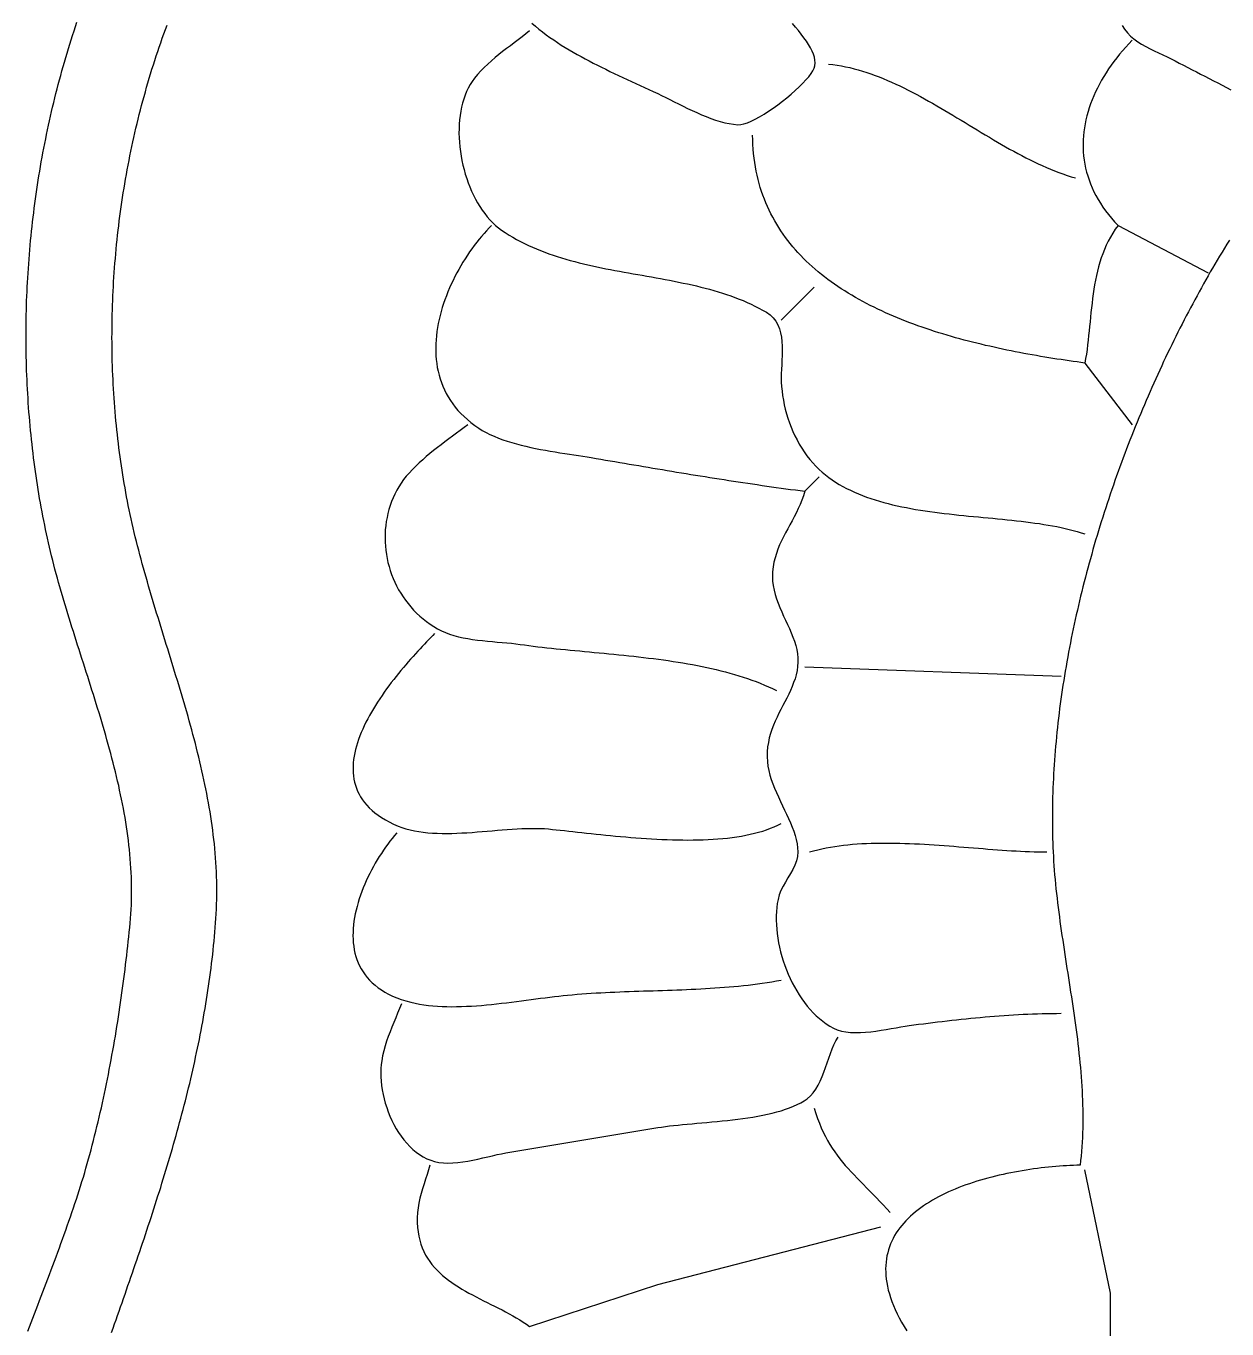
# Model space of a CAD drawing. Header units: millimetres. Extents: x 3 to 844, y 38 to 1106.
# Drawn here: x 28 to 281.1, y 461.8 to 736.3 of the extents above; entities that cross this region are included whole.
import ezdxf

# ---------------------------------------------------------------- set-up
doc = ezdxf.new("R2010")
doc.units = ezdxf.units.MM
doc.layers.add('0_0_0', color=3, linetype='Continuous')

msp = doc.modelspace()

# ---------------------------------------------------------------- linework, layer by layer
at = {"layer": '0_0_0'}
for points in [[(28.37, 461.35), (28.73, 462.27), (29.08, 463.19), (29.44, 464.11), (29.8, 465.03), (30.15, 465.95), (30.51, 466.87), (30.86, 467.79), (31.22, 468.71), (31.57, 469.63), (31.92, 470.56), (32.27, 471.48), (32.62, 472.4), (32.97, 473.33), (33.32, 474.26), (33.67, 475.18), (34.01, 476.11), (34.35, 477.04), (34.7, 477.97), (35.04, 478.9), (35.37, 479.83), (35.71, 480.76), (36.05, 481.7), (36.38, 482.63), (36.71, 483.57), (37.04, 484.51), (37.37, 485.45), (37.69, 486.39), (38.01, 487.33), (38.32, 488.24), (38.63, 489.16), (38.93, 490.08), (39.22, 491.01), (39.51, 491.94), (39.8, 492.88), (40.09, 493.82), (40.37, 494.77), (40.64, 495.72), (40.91, 496.68), (41.18, 497.64), (41.45, 498.61), (41.71, 499.57), (41.96, 500.55), (42.22, 501.52), (42.46, 502.5), (42.71, 503.49), (42.95, 504.47), (43.19, 505.46), (43.42, 506.45), (43.65, 507.44), (43.88, 508.44), (44.1, 509.44), (44.32, 510.44), (44.53, 511.44), (44.75, 512.44), (44.95, 513.45), (45.16, 514.45), (45.36, 515.46), (45.55, 516.47), (45.75, 517.48), (45.94, 518.49), (46.12, 519.5), (46.3, 520.51), (46.48, 521.52), (46.66, 522.53), (46.83, 523.54), (47, 524.56), (47.16, 525.57), (47.32, 526.57), (47.48, 527.58), (47.64, 528.59), (47.79, 529.6), (47.94, 530.6), (48.08, 531.61), (48.22, 532.61), (48.36, 533.61), (48.49, 534.61), (48.62, 535.6), (48.75, 536.6), (48.88, 537.59), (49, 538.58), (49.12, 539.56), (49.23, 540.54), (49.34, 541.52), (49.45, 542.5), (49.55, 543.47), (49.66, 544.44), (49.76, 545.41), (49.85, 546.37), (49.94, 547.33), (50.03, 548.3), (50.1, 549.26), (50.16, 550.23), (50.2, 551.2), (50.24, 552.17), (50.25, 553.14), (50.26, 554.11), (50.26, 555.07), (50.24, 556.04), (50.21, 557.01), (50.17, 557.98), (50.11, 558.94), (50.05, 559.91), (49.98, 560.88), (49.89, 561.85), (49.8, 562.81), (49.69, 563.78), (49.58, 564.74), (49.45, 565.71), (49.32, 566.67), (49.18, 567.64), (49.03, 568.6), (48.87, 569.57), (48.7, 570.53), (48.52, 571.5), (48.34, 572.46), (48.14, 573.42), (47.95, 574.39), (47.74, 575.35), (47.53, 576.31), (47.31, 577.27), (47.08, 578.23), (46.85, 579.2), (46.61, 580.16), (46.37, 581.12), (46.12, 582.08), (45.86, 583.03), (45.61, 583.99), (45.34, 584.95), (45.07, 585.91), (44.8, 586.87), (44.53, 587.82), (44.25, 588.78), (43.96, 589.74), (43.68, 590.69), (43.39, 591.65), (43.1, 592.6), (42.81, 593.56), (42.51, 594.51), (42.21, 595.46), (41.91, 596.42), (41.61, 597.37), (41.31, 598.32), (41.01, 599.27), (40.7, 600.22), (40.4, 601.17), (40.1, 602.12), (39.79, 603.07), (39.49, 604.01), (39.19, 604.96), (38.88, 605.91), (38.58, 606.85), (38.28, 607.8), (37.98, 608.74), (37.69, 609.68), (37.39, 610.63), (37.1, 611.57), (36.81, 612.51), (36.53, 613.45), (36.24, 614.39), (35.96, 615.33), (35.69, 616.27), (35.41, 617.21), (35.14, 618.15), (34.88, 619.08), (34.62, 620.02), (34.36, 620.95), (34.11, 621.89), (33.87, 622.82), (33.63, 623.75), (33.4, 624.68), (33.17, 625.61), (32.95, 626.54), (32.73, 627.47), (32.52, 628.4), (32.32, 629.33), (32.13, 630.26), (31.94, 631.19), (31.75, 632.13), (31.57, 633.06), (31.39, 634), (31.22, 634.94), (31.05, 635.88), (30.88, 636.82), (30.73, 637.77), (30.57, 638.72), (30.42, 639.66), (30.27, 640.61), (30.13, 641.56), (30, 642.51), (29.86, 643.47), (29.74, 644.42), (29.61, 645.38), (29.5, 646.34), (29.38, 647.29), (29.27, 648.25), (29.17, 649.21), (29.07, 650.18), (28.97, 651.14), (28.88, 652.1), (28.79, 653.07), (28.71, 654.03), (28.63, 655), (28.56, 655.97), (28.49, 656.94), (28.43, 657.91), (28.37, 658.88), (28.32, 659.85), (28.27, 660.82), (28.22, 661.79), (28.18, 662.77), (28.14, 663.74), (28.11, 664.71), (28.08, 665.69), (28.06, 666.66), (28.04, 667.64), (28.03, 668.62), (28.02, 669.6), (28.02, 670.57), (28.02, 671.55), (28.02, 672.53), (28.03, 673.51), (28.04, 674.49), (28.06, 675.47), (28.08, 676.45), (28.11, 677.43), (28.14, 678.41), (28.18, 679.39), (28.22, 680.37), (28.27, 681.35), (28.32, 682.33), (28.37, 683.31), (28.43, 684.29), (28.5, 685.27), (28.57, 686.25), (28.64, 687.23), (28.72, 688.2), (28.8, 689.18), (28.89, 690.16), (28.98, 691.14), (29.07, 692.12), (29.17, 693.1), (29.28, 694.08), (29.39, 695.05), (29.5, 696.03), (29.62, 697.01), (29.75, 697.98), (29.87, 698.96), (30.01, 699.93), (30.14, 700.91), (30.29, 701.88), (30.43, 702.85), (30.58, 703.83), (30.74, 704.8), (30.9, 705.77), (31.06, 706.74), (31.23, 707.71), (31.41, 708.68), (31.58, 709.64), (31.77, 710.61), (31.95, 711.58), (32.15, 712.54), (32.34, 713.5), (32.54, 714.47), (32.75, 715.43), (32.96, 716.39), (33.18, 717.35), (33.39, 718.3), (33.62, 719.26), (33.85, 720.22), (34.08, 721.17), (34.32, 722.12), (34.56, 723.07), (34.81, 724.02), (35.06, 724.97), (35.32, 725.92), (35.58, 726.86), (35.84, 727.81), (36.11, 728.75), (36.39, 729.69), (36.67, 730.63), (36.95, 731.57), (37.24, 732.5), (37.53, 733.44), (37.83, 734.37), (38.13, 735.3), (38.44, 736.23), (38.75, 737.15)], [(46.03, 461.09), (46.35, 461.99), (46.66, 462.88), (46.98, 463.78), (47.3, 464.67), (47.61, 465.57), (47.93, 466.47), (48.24, 467.36), (48.55, 468.26), (48.87, 469.15), (49.18, 470.05), (49.49, 470.95), (49.8, 471.84), (50.11, 472.74), (50.42, 473.64), (50.73, 474.53), (51.04, 475.43), (51.35, 476.33), (51.66, 477.23), (51.96, 478.13), (52.27, 479.03), (52.57, 479.93), (52.87, 480.83), (53.17, 481.73), (53.47, 482.63), (53.77, 483.53), (54.07, 484.43), (54.36, 485.33), (54.65, 486.23), (54.95, 487.14), (55.24, 488.04), (55.53, 488.94), (55.81, 489.85), (56.1, 490.75), (56.38, 491.66), (56.66, 492.56), (56.94, 493.47), (57.22, 494.38), (57.49, 495.29), (57.77, 496.19), (58.04, 497.1), (58.31, 498.01), (58.57, 498.92), (58.84, 499.83), (59.1, 500.74), (59.36, 501.65), (59.62, 502.57), (59.87, 503.48), (60.12, 504.39), (60.37, 505.31), (60.62, 506.22), (60.86, 507.14), (61.1, 508.05), (61.34, 508.97), (61.58, 509.89), (61.81, 510.81), (62.04, 511.73), (62.26, 512.65), (62.49, 513.57), (62.71, 514.49), (62.92, 515.41), (63.14, 516.34), (63.35, 517.26), (63.55, 518.19), (63.75, 519.11), (63.95, 520.04), (64.15, 520.97), (64.34, 521.9), (64.53, 522.83), (64.71, 523.76), (64.9, 524.69), (65.07, 525.62), (65.25, 526.56), (65.41, 527.49), (65.58, 528.43), (65.74, 529.36), (65.9, 530.3), (66.05, 531.24), (66.2, 532.18), (66.34, 533.12), (66.48, 534.06), (66.62, 535.01), (66.75, 535.95), (66.88, 536.89), (67, 537.84), (67.12, 538.79), (67.23, 539.74), (67.34, 540.69), (67.44, 541.64), (67.54, 542.59), (67.63, 543.54), (67.72, 544.5), (67.8, 545.45), (67.88, 546.41), (67.96, 547.37), (68.02, 548.33), (68.09, 549.31), (68.14, 550.3), (68.17, 551.29), (68.2, 552.27), (68.21, 553.25), (68.22, 554.24), (68.21, 555.22), (68.19, 556.2), (68.17, 557.18), (68.13, 558.16), (68.08, 559.13), (68.02, 560.11), (67.95, 561.08), (67.87, 562.06), (67.79, 563.03), (67.69, 564), (67.58, 564.97), (67.47, 565.94), (67.35, 566.91), (67.22, 567.88), (67.08, 568.84), (66.93, 569.81), (66.78, 570.78), (66.62, 571.74), (66.45, 572.7), (66.27, 573.67), (66.09, 574.63), (65.9, 575.59), (65.7, 576.55), (65.5, 577.51), (65.29, 578.47), (65.08, 579.43), (64.86, 580.39), (64.64, 581.34), (64.41, 582.3), (64.17, 583.26), (63.93, 584.21), (63.69, 585.16), (63.44, 586.12), (63.19, 587.07), (62.93, 588.02), (62.67, 588.98), (62.4, 589.93), (62.14, 590.88), (61.87, 591.83), (61.59, 592.78), (61.32, 593.73), (61.04, 594.68), (60.76, 595.63), (60.47, 596.58), (60.19, 597.53), (59.9, 598.47), (59.61, 599.42), (59.32, 600.37), (59.03, 601.31), (58.74, 602.26), (58.45, 603.21), (58.15, 604.15), (57.86, 605.1), (57.57, 606.04), (57.28, 606.99), (56.98, 607.93), (56.69, 608.88), (56.4, 609.82), (56.11, 610.77), (55.82, 611.71), (55.53, 612.66), (55.24, 613.6), (54.96, 614.54), (54.68, 615.49), (54.4, 616.43), (54.12, 617.38), (53.84, 618.32), (53.57, 619.26), (53.3, 620.21), (53.03, 621.15), (52.77, 622.1), (52.51, 623.04), (52.26, 623.98), (52, 624.93), (51.76, 625.87), (51.51, 626.82), (51.28, 627.76), (51.04, 628.71), (50.81, 629.65), (50.59, 630.6), (50.37, 631.54), (50.16, 632.49), (49.96, 633.43), (49.76, 634.38), (49.56, 635.33), (49.38, 636.24), (49.2, 637.16), (49.03, 638.08), (48.87, 639.01), (48.7, 639.93), (48.55, 640.86), (48.39, 641.79), (48.25, 642.73), (48.1, 643.67), (47.97, 644.6), (47.83, 645.54), (47.71, 646.49), (47.58, 647.43), (47.47, 648.38), (47.35, 649.33), (47.25, 650.28), (47.14, 651.23), (47.04, 652.19), (46.95, 653.14), (46.86, 654.1), (46.78, 655.06), (46.7, 656.02), (46.63, 656.99), (46.56, 657.95), (46.5, 658.92), (46.44, 659.89), (46.38, 660.86), (46.34, 661.83), (46.29, 662.8), (46.25, 663.77), (46.22, 664.75), (46.19, 665.72), (46.17, 666.7), (46.15, 667.68), (46.14, 668.65), (46.13, 669.63), (46.12, 670.61), (46.13, 671.6), (46.13, 672.58), (46.14, 673.56), (46.16, 674.54), (46.18, 675.53), (46.21, 676.51), (46.24, 677.5), (46.28, 678.48), (46.32, 679.47), (46.36, 680.45), (46.41, 681.44), (46.47, 682.43), (46.53, 683.42), (46.6, 684.4), (46.67, 685.39), (46.75, 686.38), (46.83, 687.36), (46.92, 688.35), (47.01, 689.34), (47.1, 690.33), (47.21, 691.31), (47.31, 692.3), (47.42, 693.29), (47.54, 694.27), (47.66, 695.26), (47.79, 696.24), (47.92, 697.23), (48.06, 698.21), (48.2, 699.19), (48.35, 700.18), (48.5, 701.16), (48.66, 702.14), (48.82, 703.12), (48.99, 704.1), (49.16, 705.08), (49.34, 706.06), (49.52, 707.03), (49.71, 708.01), (49.91, 708.98), (50.1, 709.96), (50.31, 710.93), (50.52, 711.9), (50.73, 712.87), (50.95, 713.84), (51.17, 714.8), (51.4, 715.77), (51.63, 716.73), (51.87, 717.69), (52.12, 718.65), (52.37, 719.61), (52.62, 720.57), (52.88, 721.52), (53.15, 722.48), (53.42, 723.43), (53.69, 724.38), (53.97, 725.32), (54.26, 726.27), (54.55, 727.21), (54.84, 728.15), (55.14, 729.09), (55.45, 730.03), (55.76, 730.96), (56.08, 731.9), (56.4, 732.82), (56.73, 733.75), (57.06, 734.68), (57.39, 735.6), (57.74, 736.52)], [(134.58, 736.92), (135.33, 736.29), (136.08, 735.68), (136.85, 735.09), (137.62, 734.51), (138.4, 733.94), (139.2, 733.39), (140, 732.86), (140.8, 732.33), (141.62, 731.82), (142.44, 731.32), (143.27, 730.83), (144.11, 730.35), (144.96, 729.88), (145.81, 729.42), (146.67, 728.97), (147.53, 728.52), (148.4, 728.08), (149.28, 727.64), (150.16, 727.21), (151.05, 726.78), (151.94, 726.36), (152.84, 725.93), (153.74, 725.51), (154.65, 725.09), (155.56, 724.67), (156.48, 724.25), (157.4, 723.83), (158.32, 723.4), (159.25, 722.97), (160.18, 722.54), (161.11, 722.11), (161.94, 721.71), (162.8, 721.29), (163.68, 720.85), (164.58, 720.39), (165.51, 719.92), (166.45, 719.45), (167.41, 718.99), (168.37, 718.53), (169.35, 718.08), (170.33, 717.65), (171.31, 717.24), (172.3, 716.87), (173.28, 716.53), (174.25, 716.23), (175.22, 715.97), (176.17, 715.77), (177.1, 715.63), (178.02, 715.55), (178.6, 715.58), (179.27, 715.72), (180.01, 715.96), (180.81, 716.3), (181.67, 716.71), (182.58, 717.21), (183.52, 717.77), (184.48, 718.38), (185.45, 719.05), (186.42, 719.75), (187.38, 720.48), (188.32, 721.23), (189.23, 721.99), (190.1, 722.76), (190.91, 723.52), (191.66, 724.26), (192.33, 724.98), (192.92, 725.66), (193.41, 726.3), (193.79, 726.89), (194.05, 727.42), (194.22, 727.97), (194.28, 728.55), (194.25, 729.14), (194.13, 729.77), (193.93, 730.41), (193.66, 731.07), (193.31, 731.74), (192.9, 732.44), (192.44, 733.15), (191.93, 733.87), (191.37, 734.61), (190.78, 735.36), (190.16, 736.12), (189.52, 736.89)], [(258.97, 736.46), (259.48, 735.64), (260.07, 734.9), (260.73, 734.22), (261.46, 733.6), (262.25, 733.02), (263.08, 732.49), (263.95, 732), (264.84, 731.54), (265.74, 731.1), (266.65, 730.67), (267.55, 730.26), (268.43, 729.85), (269.29, 729.44), (270.11, 729.02), (271, 728.54), (271.9, 728.07), (272.8, 727.6), (273.7, 727.13), (274.61, 726.67), (275.51, 726.21), (276.42, 725.74), (277.32, 725.28), (278.23, 724.81), (279.14, 724.35), (280.04, 723.87), (280.94, 723.4), (281.84, 722.92)], [(134.11, 735.33), (133.32, 734.68), (132.52, 734.05), (131.7, 733.42), (130.88, 732.8), (130.06, 732.19), (129.25, 731.57), (128.43, 730.95), (127.63, 730.31), (126.84, 729.67), (126.06, 729.01), (125.3, 728.32), (124.56, 727.62), (123.85, 726.88), (123.16, 726.12), (122.51, 725.32), (122.03, 724.67), (121.6, 723.99), (121.2, 723.27), (120.85, 722.52), (120.53, 721.74), (120.24, 720.93), (120, 720.09), (119.79, 719.24), (119.61, 718.36), (119.47, 717.47), (119.36, 716.56), (119.29, 715.63), (119.25, 714.69), (119.24, 713.75), (119.27, 712.79), (119.33, 711.83), (119.41, 710.87), (119.53, 709.9), (119.68, 708.94), (119.86, 707.98), (120.07, 707.03), (120.31, 706.08), (120.57, 705.15), (120.87, 704.22), (121.19, 703.31), (121.53, 702.42), (121.9, 701.55), (122.3, 700.7), (122.73, 699.87), (123.17, 699.06), (123.65, 698.28), (124.14, 697.54), (124.66, 696.82), (125.2, 696.14), (125.76, 695.49), (126.35, 694.89), (126.95, 694.32), (127.58, 693.8), (128.22, 693.32), (128.99, 692.8), (129.78, 692.3), (130.57, 691.82), (131.38, 691.37), (132.19, 690.93), (133.02, 690.51), (133.86, 690.11), (134.7, 689.72), (135.56, 689.36), (136.42, 689.01), (137.3, 688.67), (138.18, 688.35), (139.07, 688.04), (139.96, 687.75), (140.87, 687.47), (141.78, 687.2), (142.69, 686.94), (143.62, 686.7), (144.54, 686.46), (145.47, 686.23), (146.41, 686.01), (147.35, 685.8), (148.3, 685.6), (149.24, 685.4), (150.2, 685.21), (151.15, 685.02), (152.11, 684.84), (153.06, 684.66), (154.02, 684.49), (154.98, 684.32), (155.95, 684.15), (156.91, 683.98), (157.87, 683.81), (158.83, 683.64), (159.79, 683.47), (160.75, 683.3), (161.71, 683.12), (162.66, 682.95), (163.62, 682.76), (164.57, 682.58), (165.52, 682.39), (166.46, 682.19), (167.4, 681.99), (168.34, 681.78), (169.27, 681.56), (170.2, 681.34), (171.12, 681.1), (172.03, 680.86), (172.94, 680.6), (173.84, 680.34), (174.74, 680.06), (175.63, 679.77), (176.51, 679.47), (177.38, 679.15), (178.24, 678.82), (179.1, 678.47), (179.94, 678.1), (180.78, 677.72), (181.6, 677.33), (182.42, 676.91), (183.22, 676.48), (184.02, 676.02), (184.8, 675.48), (185.45, 674.85), (185.99, 674.15), (186.42, 673.39), (186.75, 672.57), (187, 671.7), (187.17, 670.79), (187.28, 669.85), (187.33, 668.89), (187.34, 667.91), (187.33, 666.92), (187.29, 665.94), (187.24, 664.96), (187.19, 664.01), (187.15, 663.08), (187.14, 662.18), (187.15, 661.33), (187.21, 660.38), (187.3, 659.42), (187.43, 658.47), (187.59, 657.51), (187.78, 656.55), (188, 655.59), (188.26, 654.64), (188.55, 653.69), (188.87, 652.75), (189.22, 651.82), (189.6, 650.91), (190.02, 650.01), (190.46, 649.13), (190.94, 648.26), (191.45, 647.42), (191.98, 646.6), (192.55, 645.8), (193.15, 645.04), (193.78, 644.3), (194.44, 643.59), (195.13, 642.91), (195.78, 642.33), (196.45, 641.77), (197.15, 641.23), (197.86, 640.72), (198.6, 640.24), (199.35, 639.77), (200.12, 639.33), (200.92, 638.91), (201.72, 638.51), (202.55, 638.12), (203.39, 637.76), (204.24, 637.42), (205.11, 637.09), (206, 636.79), (206.9, 636.49), (207.81, 636.22), (208.73, 635.96), (209.66, 635.71), (210.61, 635.48), (211.56, 635.26), (212.52, 635.05), (213.5, 634.86), (214.48, 634.68), (215.46, 634.5), (216.46, 634.34), (217.46, 634.19), (218.46, 634.04), (219.47, 633.9), (220.49, 633.77), (221.5, 633.65), (222.52, 633.53), (223.55, 633.42), (224.57, 633.31), (225.6, 633.2), (226.62, 633.1), (227.64, 633), (228.67, 632.91), (229.69, 632.81), (230.71, 632.71), (231.72, 632.62), (232.73, 632.52), (233.74, 632.42), (234.74, 632.32), (235.73, 632.21), (236.72, 632.1), (237.7, 631.99), (238.68, 631.87), (239.64, 631.75), (240.6, 631.62), (241.55, 631.49), (242.48, 631.34), (243.41, 631.19), (244.32, 631.03), (245.22, 630.86), (246.1, 630.67), (246.98, 630.48), (247.84, 630.28), (248.68, 630.06), (249.51, 629.83), (250.32, 629.58), (251.11, 629.33)], [(261.11, 733.33), (260.41, 732.6), (259.73, 731.87), (259.07, 731.13), (258.44, 730.38), (257.82, 729.62), (257.23, 728.85), (256.66, 728.07), (256.12, 727.29), (255.6, 726.5), (255.1, 725.7), (254.63, 724.9), (254.18, 724.09), (253.76, 723.27), (253.36, 722.45), (252.99, 721.63), (252.65, 720.8), (252.33, 719.97), (252.05, 719.13), (251.78, 718.29), (251.55, 717.44), (251.35, 716.6), (251.17, 715.75), (251.03, 714.9), (250.91, 714.05), (250.82, 713.2), (250.77, 712.35), (250.75, 711.5), (250.75, 710.65), (250.79, 709.8), (250.86, 708.95), (250.97, 708.1), (251.1, 707.26), (251.28, 706.41), (251.48, 705.57), (251.72, 704.74), (251.99, 703.9), (252.3, 703.07), (252.64, 702.25), (253.02, 701.43), (253.44, 700.61), (253.89, 699.8), (254.38, 699), (254.91, 698.2), (255.47, 697.41), (256.07, 696.63), (256.71, 695.85), (257.39, 695.09), (258.11, 694.33), (257.53, 693.52), (256.99, 692.7), (256.49, 691.86), (256.03, 691.01), (255.61, 690.14), (255.22, 689.26), (254.87, 688.37), (254.55, 687.46), (254.26, 686.55), (253.99, 685.62), (253.75, 684.69), (253.54, 683.75), (253.34, 682.8), (253.17, 681.84), (253.01, 680.88), (252.87, 679.91), (252.74, 678.94), (252.62, 677.96), (252.51, 676.98), (252.4, 676), (252.3, 675.02), (252.21, 674.04), (252.11, 673.06), (252.01, 672.08), (251.91, 671.1), (251.81, 670.13), (251.69, 669.16), (251.57, 668.19), (251.43, 667.23), (251.28, 666.27), (251.11, 665.33), (250.29, 665.44), (249.47, 665.55), (248.63, 665.67), (247.79, 665.79), (246.95, 665.92), (246.1, 666.04), (245.24, 666.17), (244.38, 666.31), (243.51, 666.45), (242.65, 666.59), (241.77, 666.74), (240.89, 666.89), (240.01, 667.04), (239.13, 667.2), (238.24, 667.37), (237.35, 667.53), (236.46, 667.71), (235.57, 667.88), (234.67, 668.07), (233.77, 668.25), (232.87, 668.45), (231.98, 668.64), (231.07, 668.85), (230.17, 669.05), (229.27, 669.27), (228.37, 669.49), (227.47, 669.71), (226.57, 669.94), (225.67, 670.18), (224.77, 670.42), (223.88, 670.67), (222.98, 670.92), (222.09, 671.18), (221.2, 671.45), (220.31, 671.72), (219.43, 672), (218.55, 672.29), (217.67, 672.59), (216.8, 672.89), (215.92, 673.19), (215.06, 673.51), (214.2, 673.83), (213.34, 674.16), (212.49, 674.5), (211.64, 674.84), (210.8, 675.19), (209.97, 675.55), (209.14, 675.92), (208.32, 676.3), (207.5, 676.68), (206.69, 677.07), (205.89, 677.47), (205.1, 677.88), (204.31, 678.3), (203.53, 678.73), (202.76, 679.16), (202, 679.6), (201.25, 680.06), (200.51, 680.52), (199.78, 680.99), (199.05, 681.47), (198.34, 681.96), (197.64, 682.45), (196.95, 682.96), (196.27, 683.48), (195.6, 684.01), (194.94, 684.55), (194.29, 685.09), (193.65, 685.65), (193.03, 686.22), (192.42, 686.8), (191.82, 687.38), (191.24, 687.98), (190.67, 688.59), (190.11, 689.21), (189.57, 689.84), (189.04, 690.49), (188.53, 691.14), (188.03, 691.8), (187.54, 692.48), (187.07, 693.17), (186.62, 693.86), (186.18, 694.57), (185.76, 695.29), (185.35, 696.03), (184.96, 696.77), (184.59, 697.53), (184.24, 698.3), (183.9, 699.08), (183.58, 699.87), (183.28, 700.68), (183, 701.5), (182.73, 702.33), (182.49, 703.17), (182.26, 704.03), (182.05, 704.9), (181.87, 705.78), (181.7, 706.68), (181.55, 707.59), (181.43, 708.51), (181.32, 709.45), (181.24, 710.4), (181.17, 711.36), (181.13, 712.34), (181.11, 713.33)], [(197.11, 728.33), (198.02, 728.22), (198.92, 728.09), (199.81, 727.94), (200.71, 727.76), (201.6, 727.56), (202.49, 727.34), (203.38, 727.1), (204.26, 726.84), (205.14, 726.56), (206.02, 726.26), (206.9, 725.94), (207.78, 725.6), (208.65, 725.25), (209.53, 724.89), (210.4, 724.51), (211.27, 724.11), (212.13, 723.7), (213, 723.28), (213.87, 722.85), (214.73, 722.4), (215.59, 721.95), (216.45, 721.49), (217.31, 721.02), (218.17, 720.53), (219.03, 720.05), (219.89, 719.55), (220.74, 719.05), (221.6, 718.55), (222.45, 718.04), (223.31, 717.53), (224.16, 717.01), (225.02, 716.5), (225.87, 715.98), (226.72, 715.46), (227.58, 714.94), (228.43, 714.43), (229.28, 713.91), (230.14, 713.4), (230.99, 712.89), (231.85, 712.38), (232.7, 711.89), (233.56, 711.39), (234.41, 710.9), (235.27, 710.42), (236.12, 709.95), (236.98, 709.49), (237.84, 709.03), (238.7, 708.59), (239.56, 708.15), (240.42, 707.73), (241.28, 707.32), (242.15, 706.93), (243.01, 706.54), (243.88, 706.18), (244.75, 705.83), (245.62, 705.49), (246.49, 705.17), (247.36, 704.87), (248.24, 704.59), (249.11, 704.33)], [(126.11, 694.33), (125.58, 693.78), (125.05, 693.21), (124.52, 692.63), (124, 692.02), (123.48, 691.4), (122.97, 690.76), (122.47, 690.1), (121.97, 689.42), (121.48, 688.73), (121.01, 688.03), (120.54, 687.31), (120.08, 686.58), (119.63, 685.83), (119.2, 685.07), (118.78, 684.31), (118.37, 683.53), (117.98, 682.74), (117.6, 681.94), (117.24, 681.14), (116.9, 680.32), (116.58, 679.5), (116.27, 678.68), (115.98, 677.84), (115.72, 677.01), (115.47, 676.17), (115.25, 675.33), (115.05, 674.48), (114.87, 673.63), (114.71, 672.79), (114.58, 671.94), (114.48, 671.09), (114.4, 670.24), (114.35, 669.4), (114.33, 668.56), (114.34, 667.72), (114.38, 666.88), (114.45, 666.05), (114.54, 665.23), (114.67, 664.41), (114.84, 663.6), (115.04, 662.8), (115.27, 662), (115.53, 661.22), (115.84, 660.44), (116.17, 659.68), (116.55, 658.93), (116.97, 658.19), (117.42, 657.46), (117.91, 656.74), (118.45, 656.04), (119.02, 655.36), (119.64, 654.69), (120.3, 654.04), (121, 653.4), (121.75, 652.78), (122.55, 652.18), (123.39, 651.6), (124.15, 651.13), (124.94, 650.69), (125.77, 650.28), (126.64, 649.89), (127.53, 649.52), (128.45, 649.18), (129.39, 648.86), (130.36, 648.56), (131.34, 648.28), (132.34, 648.02), (133.35, 647.78), (134.36, 647.55), (135.39, 647.34), (136.42, 647.14), (137.45, 646.95), (138.47, 646.77), (139.49, 646.6), (140.5, 646.44), (141.51, 646.28), (142.49, 646.13), (143.46, 645.98), (144.41, 645.84), (145.34, 645.7), (146.24, 645.55), (147.11, 645.41), (148.11, 645.24), (149.11, 645.07), (150.11, 644.9), (151.11, 644.73), (152.11, 644.56), (153.1, 644.39), (154.1, 644.22), (155.1, 644.05), (156.1, 643.88), (157.1, 643.71), (158.1, 643.54), (159.09, 643.37), (160.09, 643.21), (161.09, 643.04), (162.09, 642.87), (163.09, 642.71), (164.09, 642.54), (165.09, 642.37), (166.09, 642.21), (167.08, 642.05), (168.08, 641.88), (169.08, 641.72), (170.08, 641.56), (171.08, 641.4), (172.08, 641.24), (173.08, 641.08), (174.08, 640.93), (175.08, 640.77), (176.08, 640.61), (177.08, 640.46), (178.08, 640.31), (179.08, 640.16), (180.08, 640.01), (181.09, 639.86), (182.09, 639.71), (183.09, 639.56), (184.09, 639.42), (185.09, 639.28), (186.09, 639.14), (187.1, 639), (188.1, 638.86), (189.1, 638.72), (190.11, 638.59), (191.11, 638.46), (192.11, 638.33), (191.83, 637.38), (191.5, 636.46), (191.14, 635.56), (190.74, 634.68), (190.32, 633.82), (189.88, 632.96), (189.42, 632.11), (188.96, 631.27), (188.51, 630.43), (188.05, 629.59), (187.62, 628.74), (187.2, 627.88), (186.8, 627.01), (186.44, 626.13), (186.12, 625.23), (185.84, 624.3), (185.61, 623.35), (185.44, 622.38), (185.33, 621.37), (185.29, 620.33), (185.33, 619.37), (185.45, 618.43), (185.63, 617.49), (185.87, 616.56), (186.16, 615.64), (186.49, 614.73), (186.86, 613.82), (187.25, 612.92), (187.65, 612.03), (188.06, 611.14), (188.47, 610.25), (188.87, 609.37), (189.25, 608.48), (189.6, 607.6), (189.92, 606.73), (190.19, 605.85), (190.41, 604.97), (190.56, 604.09), (190.65, 603.21), (190.66, 602.33), (190.59, 601.42), (190.46, 600.53), (190.27, 599.67), (190.04, 598.82), (189.75, 597.99), (189.44, 597.17), (189.08, 596.35), (188.71, 595.55), (188.31, 594.75), (187.9, 593.95), (187.48, 593.15), (187.07, 592.34), (186.65, 591.53), (186.25, 590.71), (185.87, 589.87), (185.51, 589.02), (185.17, 588.15), (184.88, 587.26), (184.63, 586.35), (184.42, 585.41), (184.27, 584.44), (184.18, 583.44), (184.16, 582.4), (184.21, 581.33), (184.32, 580.39), (184.49, 579.46), (184.73, 578.53), (185.01, 577.6), (185.35, 576.67), (185.71, 575.75), (186.11, 574.82), (186.53, 573.9), (186.96, 572.98), (187.4, 572.07), (187.84, 571.16), (188.28, 570.25), (188.69, 569.35), (189.09, 568.45), (189.46, 567.56), (189.79, 566.67), (190.08, 565.79), (190.31, 564.91), (190.49, 564.04), (190.6, 563.18), (190.64, 562.33), (190.56, 561.38), (190.33, 560.45), (189.99, 559.54), (189.56, 558.65), (189.07, 557.76), (188.55, 556.87), (188.03, 555.98), (187.53, 555.09), (187.08, 554.19), (186.71, 553.27), (186.46, 552.33), (186.31, 551.49), (186.2, 550.63), (186.12, 549.75), (186.08, 548.85), (186.08, 547.93), (186.11, 547), (186.18, 546.06), (186.28, 545.12), (186.41, 544.16), (186.57, 543.2), (186.77, 542.24), (187, 541.28), (187.26, 540.32), (187.55, 539.37), (187.87, 538.43), (188.22, 537.49), (188.6, 536.57), (189.01, 535.65), (189.44, 534.76), (189.91, 533.88), (190.39, 533.03), (190.91, 532.2), (191.45, 531.39), (192.01, 530.61), (192.6, 529.86), (193.22, 529.14), (193.85, 528.46), (194.51, 527.82), (195.19, 527.21), (195.9, 526.64), (196.62, 526.12), (197.36, 525.64), (198.13, 525.22), (198.94, 524.86), (199.82, 524.59), (200.76, 524.41), (201.75, 524.3), (202.77, 524.26), (203.83, 524.28), (204.91, 524.34), (206, 524.45), (207.09, 524.59), (208.18, 524.75), (209.26, 524.93), (210.31, 525.11), (211.33, 525.29), (212.31, 525.47), (213.24, 525.62), (214.11, 525.75), (215.1, 525.88), (216.09, 526.01), (217.09, 526.14), (218.08, 526.26), (219.07, 526.39), (220.07, 526.51), (221.07, 526.63), (222.07, 526.74), (223.06, 526.86), (224.06, 526.97), (225.07, 527.08), (226.07, 527.18), (227.07, 527.28), (228.07, 527.38), (229.07, 527.47), (230.08, 527.56), (231.08, 527.65), (232.09, 527.73), (233.09, 527.81), (234.09, 527.88), (235.1, 527.95), (236.1, 528.01), (237.1, 528.07), (238.11, 528.12), (239.11, 528.17), (240.11, 528.21), (241.12, 528.24), (242.12, 528.27), (243.12, 528.3), (244.12, 528.31), (245.12, 528.32), (246.11, 528.33)], [(258.11, 694.33), (277.11, 684.33)], [(281.56, 691.21), (281.04, 690.38), (280.53, 689.54), (280.02, 688.7), (279.51, 687.86), (279.01, 687.02), (278.51, 686.17), (278.02, 685.33), (277.55, 684.51), (277.08, 683.69), (276.61, 682.86), (276.14, 682.03), (275.68, 681.2), (275.21, 680.36), (274.75, 679.52), (274.3, 678.68), (273.84, 677.83), (273.39, 676.98), (272.94, 676.13), (272.49, 675.27), (272.04, 674.41), (271.6, 673.54), (271.16, 672.68), (270.72, 671.81), (270.28, 670.93), (269.85, 670.05), (269.41, 669.17), (268.99, 668.29), (268.56, 667.4), (268.14, 666.51), (267.71, 665.62), (267.3, 664.73), (266.88, 663.83), (266.47, 662.93), (266.06, 662.02), (265.65, 661.12), (265.24, 660.21), (264.84, 659.3), (264.44, 658.38), (264.05, 657.46), (263.65, 656.55), (263.26, 655.62), (262.88, 654.7), (262.49, 653.77), (262.11, 652.84), (261.73, 651.91), (261.36, 650.98), (260.99, 650.04), (260.62, 649.1), (260.26, 648.16), (259.89, 647.22), (259.54, 646.28), (259.18, 645.33), (258.83, 644.38), (258.48, 643.43), (258.14, 642.48), (257.79, 641.53), (257.46, 640.57), (257.12, 639.62), (256.79, 638.66), (256.46, 637.7), (256.14, 636.73), (255.82, 635.77), (255.5, 634.81), (255.19, 633.84), (254.88, 632.87), (254.58, 631.9), (254.27, 630.93), (253.98, 629.96), (253.68, 628.99), (253.39, 628.01), (253.11, 627.04), (252.82, 626.06), (252.55, 625.08), (252.27, 624.1), (252, 623.13), (251.74, 622.14), (251.47, 621.16), (251.22, 620.18), (250.96, 619.2), (250.71, 618.21), (250.47, 617.23), (250.23, 616.24), (249.99, 615.26), (249.76, 614.27), (249.53, 613.29), (249.31, 612.3), (249.09, 611.31), (248.87, 610.32), (248.66, 609.33), (248.46, 608.34), (248.26, 607.36), (248.06, 606.37), (247.87, 605.38), (247.68, 604.39), (247.5, 603.4), (247.32, 602.41), (247.15, 601.42), (246.98, 600.43), (246.81, 599.44), (246.65, 598.45), (246.5, 597.46), (246.35, 596.47), (246.21, 595.48), (246.07, 594.49), (245.93, 593.5), (245.8, 592.52), (245.68, 591.53), (245.56, 590.54), (245.44, 589.56), (245.33, 588.57), (245.23, 587.58), (245.13, 586.6), (245.04, 585.62), (244.95, 584.63), (244.87, 583.65), (244.79, 582.67), (244.72, 581.69), (244.65, 580.71), (244.59, 579.73), (244.53, 578.75), (244.48, 577.78), (244.43, 576.8), (244.39, 575.83), (244.36, 574.85), (244.33, 573.88), (244.31, 572.91), (244.29, 571.94), (244.28, 570.97), (244.27, 570), (244.27, 569.04), (244.28, 568.08), (244.29, 567.11), (244.31, 566.15), (244.33, 565.19), (244.36, 564.24), (244.39, 563.28), (244.43, 562.33), (244.48, 561.36), (244.54, 560.39), (244.6, 559.42), (244.67, 558.45), (244.75, 557.47), (244.84, 556.5), (244.93, 555.52), (245.03, 554.54), (245.14, 553.56), (245.25, 552.58), (245.36, 551.6), (245.48, 550.62), (245.61, 549.64), (245.74, 548.65), (245.87, 547.67), (246.01, 546.68), (246.15, 545.69), (246.29, 544.71), (246.44, 543.72), (246.58, 542.73), (246.73, 541.74), (246.89, 540.75), (247.04, 539.76), (247.19, 538.76), (247.35, 537.77), (247.5, 536.78), (247.66, 535.79), (247.81, 534.79), (247.97, 533.8), (248.12, 532.8), (248.27, 531.81), (248.42, 530.82), (248.57, 529.82), (248.72, 528.83), (248.86, 527.83), (249, 526.84), (249.14, 525.85), (249.27, 524.85), (249.4, 523.86), (249.53, 522.86), (249.65, 521.87), (249.76, 520.88), (249.87, 519.89), (249.98, 518.89), (250.08, 517.9), (250.17, 516.91), (250.26, 515.92), (250.34, 514.93), (250.41, 513.94), (250.48, 512.96), (250.53, 511.97), (250.58, 510.98), (250.62, 510), (250.65, 509.01), (250.68, 508.03), (250.69, 507.05), (250.69, 506.07), (250.69, 505.09), (250.67, 504.11), (250.64, 503.13), (250.6, 502.15), (250.55, 501.18), (250.49, 500.21), (250.41, 499.23), (250.33, 498.26), (250.23, 497.29), (250.11, 496.33), (249.42, 496.31), (248.71, 496.28), (247.98, 496.25), (247.25, 496.21), (246.51, 496.17), (245.76, 496.12), (245, 496.06), (244.24, 495.99), (243.47, 495.91), (242.69, 495.83), (241.9, 495.74), (241.11, 495.64), (240.32, 495.54), (239.52, 495.42), (238.72, 495.3), (237.92, 495.17), (237.11, 495.03), (236.31, 494.88), (235.5, 494.73), (234.7, 494.56), (233.89, 494.39), (233.09, 494.21), (232.29, 494.02), (231.49, 493.82), (230.69, 493.61), (229.9, 493.39), (229.11, 493.16), (228.33, 492.93), (227.56, 492.68), (226.79, 492.42), (226.03, 492.16), (225.28, 491.88), (224.54, 491.6), (223.8, 491.3), (223.08, 490.99), (222.37, 490.68), (221.66, 490.35), (220.98, 490.01), (220.3, 489.67), (219.63, 489.31), (218.99, 488.94), (218.35, 488.56), (217.73, 488.17), (217.13, 487.77), (216.54, 487.35), (215.97, 486.93), (215.42, 486.49), (214.89, 486.04), (214.37, 485.58), (213.88, 485.11), (213.4, 484.63), (212.95, 484.14), (212.52, 483.63), (212.11, 483.11), (211.73, 482.58), (211.37, 482.04), (211.03, 481.48), (210.72, 480.91), (210.44, 480.33), (210.18, 479.74), (209.95, 479.13), (209.74, 478.51), (209.57, 477.88), (209.42, 477.23), (209.31, 476.57), (209.22, 475.9), (209.16, 475.21), (209.14, 474.51), (209.15, 473.8), (209.19, 473.07), (209.27, 472.33), (209.38, 471.58), (209.52, 470.81), (209.7, 470.03), (209.92, 469.23), (210.18, 468.42), (210.47, 467.59), (210.8, 466.75), (211.17, 465.9), (211.57, 465.03), (212.02, 464.14), (212.51, 463.24), (213.04, 462.33), (213.59, 461.46)], [(194.11, 681.33), (187.11, 674.33)], [(251.11, 665.33), (261.11, 652.33)], [(121.11, 652.33), (120.32, 651.72), (119.52, 651.12), (118.71, 650.52), (117.9, 649.92), (117.09, 649.33), (116.29, 648.73), (115.48, 648.13), (114.69, 647.52), (113.9, 646.9), (113.12, 646.27), (112.35, 645.63), (111.59, 644.97), (110.85, 644.3), (110.12, 643.61), (109.42, 642.89), (108.73, 642.16), (108.14, 641.47), (107.58, 640.76), (107.07, 640.03), (106.59, 639.28), (106.14, 638.51), (105.74, 637.73), (105.37, 636.94), (105.04, 636.13), (104.74, 635.31), (104.48, 634.48), (104.25, 633.64), (104.07, 632.79), (103.91, 631.94), (103.79, 631.08), (103.71, 630.21), (103.66, 629.35), (103.65, 628.48), (103.67, 627.61), (103.72, 626.74), (103.81, 625.87), (103.93, 625.01), (104.09, 624.15), (104.28, 623.29), (104.5, 622.45), (104.76, 621.61), (105.04, 620.78), (105.36, 619.96), (105.72, 619.16), (106.1, 618.36), (106.52, 617.58), (106.97, 616.82), (107.45, 616.08), (107.96, 615.35), (108.5, 614.64), (109.07, 613.95), (109.67, 613.29), (110.31, 612.65), (110.97, 612.03), (111.66, 611.44), (112.38, 610.88), (113.14, 610.34), (113.92, 609.83), (114.73, 609.36), (115.57, 608.91), (116.39, 608.54), (117.27, 608.21), (118.18, 607.92), (119.13, 607.67), (120.1, 607.45), (121.1, 607.27), (122.12, 607.11), (123.15, 606.97), (124.19, 606.85), (125.23, 606.74), (126.27, 606.64), (127.3, 606.55), (128.31, 606.46), (129.31, 606.37), (130.28, 606.28), (131.21, 606.17), (132.11, 606.06), (133.02, 605.93), (133.94, 605.8), (134.88, 605.69), (135.82, 605.57), (136.77, 605.46), (137.73, 605.35), (138.7, 605.25), (139.68, 605.15), (140.66, 605.04), (141.65, 604.95), (142.65, 604.85), (143.66, 604.75), (144.67, 604.66), (145.69, 604.56), (146.71, 604.47), (147.74, 604.37), (148.77, 604.28), (149.8, 604.18), (150.84, 604.08), (151.88, 603.98), (152.92, 603.87), (153.96, 603.77), (155, 603.66), (156.05, 603.55), (157.09, 603.43), (158.14, 603.31), (159.18, 603.18), (160.22, 603.05), (161.26, 602.92), (162.3, 602.78), (163.33, 602.63), (164.37, 602.48), (165.39, 602.32), (166.42, 602.15), (167.44, 601.98), (168.45, 601.79), (169.46, 601.6), (170.46, 601.4), (171.46, 601.19), (172.45, 600.98), (173.43, 600.75), (174.4, 600.51), (175.37, 600.26), (176.32, 600), (177.27, 599.73), (178.21, 599.45), (179.13, 599.16), (180.05, 598.85), (180.95, 598.53), (181.85, 598.2), (182.73, 597.85), (183.59, 597.49), (184.45, 597.12), (185.29, 596.73), (186.11, 596.33)], [(195.11, 641.33), (192.11, 638.33)], [(114.11, 608.33), (113.71, 607.92), (113.3, 607.5), (112.87, 607.06), (112.42, 606.61), (111.97, 606.13), (111.5, 605.64), (111.03, 605.13), (110.54, 604.61), (110.05, 604.07), (109.55, 603.52), (109.05, 602.95), (108.54, 602.37), (108.03, 601.78), (107.52, 601.18), (107.01, 600.56), (106.5, 599.94), (105.99, 599.3), (105.48, 598.65), (104.97, 598), (104.47, 597.33), (103.98, 596.66), (103.49, 595.98), (103.02, 595.3), (102.55, 594.6), (102.09, 593.91), (101.65, 593.2), (101.21, 592.5), (100.79, 591.79), (100.39, 591.07), (100, 590.36), (99.63, 589.64), (99.28, 588.92), (98.95, 588.2), (98.64, 587.48), (98.35, 586.76), (98.08, 586.04), (97.84, 585.32), (97.62, 584.6), (97.43, 583.89), (97.27, 583.18), (97.13, 582.47), (97.03, 581.77), (96.96, 581.07), (96.91, 580.38), (96.91, 579.7), (96.93, 579.02), (96.99, 578.35), (97.09, 577.68), (97.23, 577.03), (97.4, 576.38), (97.62, 575.75), (97.87, 575.12), (98.17, 574.51), (98.51, 573.9), (98.9, 573.31), (99.33, 572.74), (99.81, 572.17), (100.33, 571.62), (100.91, 571.08), (101.53, 570.56), (102.21, 570.05), (102.94, 569.56), (103.72, 569.09), (104.56, 568.64), (105.45, 568.2), (106.4, 567.78), (107.22, 567.46), (108.06, 567.19), (108.94, 566.96), (109.84, 566.76), (110.76, 566.6), (111.71, 566.47), (112.67, 566.37), (113.66, 566.29), (114.66, 566.25), (115.68, 566.22), (116.71, 566.22), (117.75, 566.24), (118.8, 566.27), (119.86, 566.32), (120.92, 566.38), (121.99, 566.45), (123.06, 566.53), (124.13, 566.62), (125.2, 566.71), (126.26, 566.8), (127.32, 566.88), (128.37, 566.97), (129.42, 567.05), (130.45, 567.12), (131.47, 567.18), (132.48, 567.23), (133.47, 567.27), (134.44, 567.29), (135.39, 567.29), (136.32, 567.27), (137.23, 567.23), (138.11, 567.16), (138.91, 567.08), (139.74, 567), (140.58, 566.91), (141.45, 566.81), (142.35, 566.72), (143.26, 566.62), (144.2, 566.51), (145.15, 566.41), (146.12, 566.3), (147.1, 566.2), (148.11, 566.09), (149.12, 565.98), (150.15, 565.88), (151.19, 565.77), (152.24, 565.67), (153.3, 565.57), (154.37, 565.48), (155.45, 565.39), (156.53, 565.3), (157.62, 565.22), (158.72, 565.14), (159.81, 565.08), (160.91, 565.02), (162.01, 564.96), (163.1, 564.92), (164.2, 564.88), (165.29, 564.85), (166.38, 564.84), (167.47, 564.83), (168.55, 564.84), (169.62, 564.86), (170.68, 564.89), (171.73, 564.93), (172.78, 564.99), (173.81, 565.07), (174.83, 565.15), (175.83, 565.26), (176.82, 565.38), (177.79, 565.52), (178.75, 565.67), (179.69, 565.84), (180.61, 566.04), (181.5, 566.25), (182.38, 566.48), (183.23, 566.73), (184.06, 567.01), (184.86, 567.3), (185.64, 567.62), (186.39, 567.96), (187.11, 568.33)], [(192.11, 601.33), (246.11, 599.33)], [(106.11, 566.33), (105.64, 565.77), (105.17, 565.19), (104.7, 564.59), (104.24, 563.98), (103.78, 563.35), (103.33, 562.7), (102.89, 562.03), (102.45, 561.35), (102.03, 560.66), (101.61, 559.95), (101.2, 559.24), (100.81, 558.51), (100.43, 557.77), (100.06, 557.03), (99.71, 556.27), (99.37, 555.51), (99.06, 554.74), (98.76, 553.97), (98.47, 553.2), (98.21, 552.42), (97.97, 551.64), (97.75, 550.85), (97.55, 550.07), (97.38, 549.29), (97.23, 548.51), (97.11, 547.73), (97.01, 546.96), (96.95, 546.19), (96.91, 545.43), (96.9, 544.67), (96.92, 543.92), (96.97, 543.18), (97.05, 542.45), (97.17, 541.73), (97.32, 541.02), (97.51, 540.32), (97.74, 539.63), (98, 538.96), (98.3, 538.31), (98.64, 537.67), (99.02, 537.04), (99.44, 536.44), (99.9, 535.85), (100.41, 535.29), (100.96, 534.74), (101.56, 534.22), (102.2, 533.72), (102.89, 533.24), (103.62, 532.79), (104.41, 532.36), (105.25, 531.96), (106.13, 531.59), (107.07, 531.24), (108.07, 530.93), (109.11, 530.64), (110, 530.44), (110.91, 530.26), (111.83, 530.11), (112.78, 529.99), (113.74, 529.89), (114.71, 529.82), (115.7, 529.77), (116.7, 529.74), (117.72, 529.72), (118.74, 529.73), (119.77, 529.76), (120.81, 529.8), (121.86, 529.85), (122.91, 529.92), (123.96, 530), (125.02, 530.09), (126.08, 530.2), (127.14, 530.31), (128.19, 530.43), (129.25, 530.55), (130.3, 530.68), (131.34, 530.81), (132.38, 530.95), (133.41, 531.08), (134.43, 531.22), (135.44, 531.36), (136.44, 531.49), (137.42, 531.62), (138.4, 531.74), (139.35, 531.86), (140.29, 531.97), (141.21, 532.07), (142.11, 532.16), (143.11, 532.25), (144.11, 532.33), (145.11, 532.41), (146.11, 532.48), (147.11, 532.55), (148.11, 532.61), (149.11, 532.67), (150.11, 532.72), (151.11, 532.77), (152.11, 532.81), (153.12, 532.85), (154.12, 532.89), (155.12, 532.93), (156.12, 532.96), (157.13, 533), (158.13, 533.03), (159.13, 533.06), (160.14, 533.09), (161.14, 533.12), (162.14, 533.16), (163.15, 533.19), (164.15, 533.22), (165.15, 533.26), (166.16, 533.3), (167.16, 533.34), (168.16, 533.38), (169.16, 533.43), (170.17, 533.48), (171.17, 533.53), (172.17, 533.59), (173.17, 533.66), (174.17, 533.73), (175.17, 533.81), (176.17, 533.89), (177.17, 533.98), (178.16, 534.07), (179.16, 534.18), (180.16, 534.29), (181.15, 534.41), (182.15, 534.54), (183.14, 534.68), (184.14, 534.82), (185.13, 534.98), (186.12, 535.15), (187.11, 535.33)], [(193.11, 562.33), (193.96, 562.56), (194.82, 562.78), (195.7, 562.99), (196.59, 563.17), (197.49, 563.34), (198.4, 563.49), (199.32, 563.62), (200.26, 563.74), (201.2, 563.84), (202.16, 563.93), (203.12, 564.01), (204.1, 564.07), (205.08, 564.12), (206.07, 564.16), (207.06, 564.18), (208.07, 564.2), (209.07, 564.2), (210.09, 564.2), (211.11, 564.18), (212.13, 564.16), (213.16, 564.13), (214.19, 564.09), (215.22, 564.05), (216.26, 564), (217.3, 563.94), (218.33, 563.88), (219.37, 563.81), (220.41, 563.74), (221.45, 563.67), (222.49, 563.59), (223.53, 563.51), (224.56, 563.43), (225.59, 563.35), (226.62, 563.26), (227.65, 563.18), (228.67, 563.1), (229.68, 563.02), (230.7, 562.94), (231.7, 562.86), (232.7, 562.79), (233.69, 562.72), (234.68, 562.65), (235.65, 562.59), (236.62, 562.53), (237.58, 562.48), (238.53, 562.44), (239.47, 562.4), (240.4, 562.37), (241.31, 562.34), (242.22, 562.33), (243.11, 562.33)], [(107.11, 530.33), (106.72, 529.34), (106.31, 528.36), (105.91, 527.38), (105.5, 526.4), (105.1, 525.42), (104.71, 524.44), (104.34, 523.45), (103.99, 522.45), (103.68, 521.44), (103.39, 520.42), (103.15, 519.38), (102.95, 518.33), (102.84, 517.52), (102.77, 516.68), (102.75, 515.81), (102.77, 514.93), (102.83, 514.03), (102.92, 513.11), (103.06, 512.18), (103.24, 511.25), (103.46, 510.32), (103.71, 509.38), (104, 508.46), (104.33, 507.54), (104.7, 506.63), (105.1, 505.74), (105.53, 504.87), (106, 504.02), (106.51, 503.21), (107.04, 502.42), (107.61, 501.67), (108.22, 500.95), (108.85, 500.28), (109.51, 499.66), (110.21, 499.09), (110.93, 498.57), (111.69, 498.1), (112.47, 497.7), (113.28, 497.37), (114.11, 497.1), (115.01, 496.91), (115.95, 496.8), (116.92, 496.76), (117.93, 496.79), (118.97, 496.88), (120.02, 497.02), (121.08, 497.19), (122.14, 497.39), (123.2, 497.62), (124.25, 497.85), (125.29, 498.1), (126.3, 498.33), (127.28, 498.55), (128.22, 498.75), (129.11, 498.91), (161.11, 504.25), (161.9, 504.37), (162.72, 504.48), (163.58, 504.59), (164.47, 504.69), (165.4, 504.79), (166.36, 504.88), (167.34, 504.97), (168.34, 505.06), (169.37, 505.15), (170.41, 505.24), (171.47, 505.33), (172.54, 505.43), (173.62, 505.53), (174.7, 505.64), (175.79, 505.75), (176.87, 505.88), (177.96, 506.01), (179.04, 506.15), (180.11, 506.3), (181.17, 506.47), (182.22, 506.65), (183.24, 506.85), (184.25, 507.06), (185.24, 507.29), (186.2, 507.54), (187.13, 507.81), (188.03, 508.1), (188.9, 508.41), (189.73, 508.74), (190.52, 509.1), (191.26, 509.49), (191.96, 509.9), (192.61, 510.34), (193.29, 510.91), (193.9, 511.58), (194.44, 512.34), (194.92, 513.16), (195.36, 514.05), (195.75, 514.98), (196.12, 515.94), (196.47, 516.92), (196.81, 517.92), (197.14, 518.9), (197.49, 519.87), (197.85, 520.81), (198.23, 521.71), (198.65, 522.55), (199.11, 523.33)], [(194.11, 508.33), (194.45, 507.22), (194.8, 506.17), (195.18, 505.16), (195.58, 504.19), (196, 503.27), (196.44, 502.38), (196.9, 501.53), (197.38, 500.71), (197.88, 499.92), (198.4, 499.16), (198.94, 498.42), (199.49, 497.69), (200.06, 496.99), (200.64, 496.29), (201.24, 495.61), (201.85, 494.94), (202.48, 494.27), (203.12, 493.6), (203.77, 492.93), (204.44, 492.25), (205.11, 491.57), (205.8, 490.88), (206.5, 490.17), (207.2, 489.45), (207.92, 488.71), (208.64, 487.94), (209.37, 487.15), (210.11, 486.33)], [(113.11, 496.33), (112.83, 495.34), (112.53, 494.35), (112.21, 493.36), (111.89, 492.37), (111.57, 491.38), (111.28, 490.38), (111.01, 489.37), (110.79, 488.36), (110.62, 487.35), (110.5, 486.33), (110.45, 485.25), (110.45, 484.22), (110.51, 483.23), (110.61, 482.29), (110.77, 481.38), (110.97, 480.51), (111.22, 479.68), (111.51, 478.89), (111.84, 478.13), (112.21, 477.4), (112.63, 476.71), (113.07, 476.04), (113.55, 475.4), (114.07, 474.79), (114.61, 474.2), (115.18, 473.64), (115.78, 473.1), (116.41, 472.58), (117.06, 472.08), (117.73, 471.6), (118.42, 471.13), (119.12, 470.67), (119.85, 470.23), (120.58, 469.81), (121.33, 469.39), (122.09, 468.98), (122.86, 468.57), (123.63, 468.18), (124.41, 467.78), (125.19, 467.39), (125.97, 467), (126.75, 466.61), (127.53, 466.21), (128.31, 465.82), (129.07, 465.41), (129.83, 465.01), (130.58, 464.59), (131.32, 464.16), (132.04, 463.72), (132.75, 463.27), (133.44, 462.81), (134.11, 462.33), (161.11, 471.2), (208.11, 483.33)], [(256.5, 459.18), (256.51, 469.33), (251.11, 495.33)]]:
    msp.add_lwpolyline(points, dxfattribs=at)

doc.saveas('drawing.dxf')
